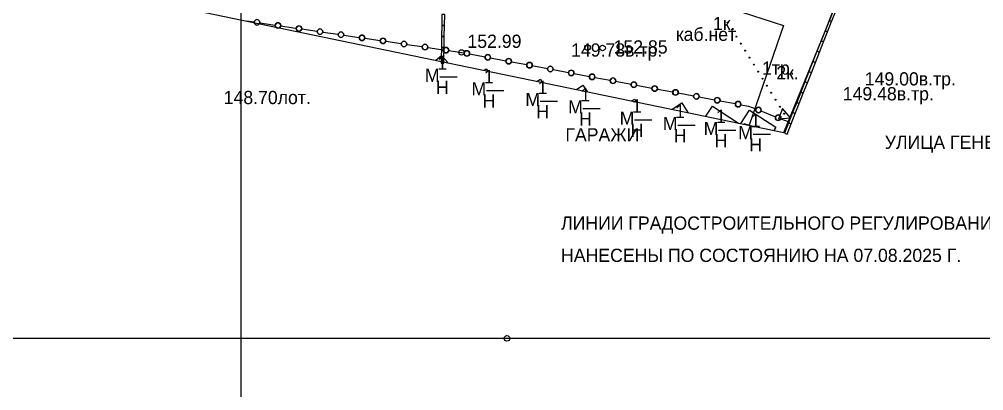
# Model space of a CAD drawing. Header units: metres. Extents: x -2743 to 126, y 13412 to 13916.
# Drawn here: x -2094.3 to -2006.7, y 13645.3 to 13679 of the extents above; entities that cross this region are included whole.
import ezdxf

# ---------------------------------------------------------------- set-up
doc = ezdxf.new("R2010")
doc.units = ezdxf.units.M
for name, color, linetype in [('output[1-12]_3_ДЖКХ-24_03233kl$0$Красные линии', 7, 'Continuous'), ('output[1-12]_3_ДЖКХ-24_03233tp$0$Горизонтали', 7, 'Continuous'), ('output[1-12]_3_ДЖКХ-24_03233tp$0$Граница растительности и грунта', 7, 'Continuous'), ('output[1-12]_3_ДЖКХ-24_03233tp$0$Граница улицы', 7, 'Continuous'), ('output[1-12]_3_ДЖКХ-24_03233tp$0$Здания', 7, 'Continuous'), ('output[1-12]_3_ДЖКХ-24_03233tp$0$Ограды', 7, 'Continuous'), ('output[1-12]_3_ДЖКХ-24_03233tp$0$Отдельно стоящее дерево', 7, 'Continuous'), ('output[1-12]_3_ДЖКХ-24_03233tp$0$Пояснительные подписи', 7, 'Continuous'), ('output[1-12]_3_ДЖКХ-24_03233up$0$Газопровод', 7, 'Continuous'), ('output[1-12]_3_ДЖКХ-24_03233up$0$Кабель защиты', 7, 'Continuous'), ('output[1-12]_3_ДЖКХ-24_03233up$0$Кабель электрический', 7, 'Continuous'), ('output[1-12]_3_ДЖКХ-24_03233up$0$Канализация самотёчная', 7, 'Continuous'), ('output[1-12]_brd$0$Граница заказа', 7, 'Continuous'), ('output[1-12]_brd$0$Координатные кресты', 7, 'Continuous'), ('output[23]_brd$0$Координатные кресты', 7, 'Continuous'), ('output[23]_brd$0$Рамки', 7, 'Continuous'), ('output[24-26]_3_ДЖКХ-25_01840kl$0$Красные линии', 7, 'Continuous'), ('output[24-26]_brd$0$Координатные кресты', 7, 'Continuous'), ('output[24-26]_brd$0$Рамки', 7, 'Continuous')]:
    doc.layers.add(name, color=color, linetype=linetype)

msp = doc.modelspace()

# ---------------------------------------------------------------- linework, layer by layer
at = {"layer": 'output[1-12]_3_ДЖКХ-24_03233kl$0$Красные линии'}
for points in [[(-2055.676, 13678.398), (-2055.657, 13679.398), (-2055.907, 13679.403), (-2055.926, 13678.403), (-2055.676, 13678.398)], [(-2020.366, 13679.791), (-2020.734, 13678.862), (-2020.502, 13678.77), (-2020.134, 13679.699), (-2020.366, 13679.791)], [(-2055.694, 13677.398), (-2055.676, 13678.398), (-2055.926, 13678.403), (-2055.944, 13677.403), (-2055.694, 13677.398)], [(-2020.734, 13678.862), (-2021.102, 13677.932), (-2020.87, 13677.84), (-2020.502, 13678.77), (-2020.734, 13678.862)], [(-2021.102, 13677.932), (-2021.47, 13677.002), (-2021.238, 13676.91), (-2020.87, 13677.84), (-2021.102, 13677.932)], [(-2055.712, 13676.399), (-2055.694, 13677.398), (-2055.944, 13677.403), (-2055.962, 13676.403), (-2055.712, 13676.399)], [(-2021.47, 13677.002), (-2021.838, 13676.072), (-2021.606, 13675.98), (-2021.238, 13676.91), (-2021.47, 13677.002)], [(-2055.731, 13675.399), (-2055.712, 13676.399), (-2055.962, 13676.403), (-2055.981, 13675.403), (-2055.731, 13675.399)], [(-2021.838, 13676.072), (-2022.206, 13675.142), (-2021.974, 13675.05), (-2021.606, 13675.98), (-2021.838, 13676.072)], [(-2055.738, 13674.99), (-2055.731, 13675.399), (-2055.981, 13675.403), (-2055.988, 13674.994), (-2055.738, 13674.99)], [(-2022.206, 13675.142), (-2022.575, 13674.213), (-2022.342, 13674.121), (-2021.974, 13675.05), (-2022.206, 13675.142)], [(-2022.575, 13674.213), (-2022.943, 13673.283), (-2022.71, 13673.191), (-2022.342, 13674.121), (-2022.575, 13674.213)], [(-2022.943, 13673.283), (-2023.311, 13672.353), (-2023.078, 13672.261), (-2022.71, 13673.191), (-2022.943, 13673.283)], [(-2023.311, 13672.353), (-2023.679, 13671.423), (-2023.446, 13671.331), (-2023.078, 13672.261), (-2023.311, 13672.353)], [(-2023.679, 13671.423), (-2024.047, 13670.494), (-2023.814, 13670.402), (-2023.446, 13671.331), (-2023.679, 13671.423)], [(-2025.345, 13669.932), (-2024.231, 13670.029), (-2024.977, 13670.862), (-2025.345, 13669.932)], [(-2024.047, 13670.494), (-2024.415, 13669.564), (-2024.183, 13669.472), (-2023.814, 13670.402), (-2024.047, 13670.494)], [(-2024.415, 13669.564), (-2024.783, 13668.634), (-2024.551, 13668.542), (-2024.183, 13669.472), (-2024.415, 13669.564)]]:
    msp.add_lwpolyline(points, close=True, dxfattribs=at)
at = {"layer": 'output[1-12]_3_ДЖКХ-24_03233tp$0$Горизонтали'}
for centre in [(-2054.126, 13675.959), (-2041.315, 13676.358)]:
    msp.add_circle(centre, 0.25, dxfattribs=at)
at = {"layer": 'output[1-12]_3_ДЖКХ-24_03233tp$0$Граница растительности и грунта'}
for points in [[(-2029.994, 13678.677), (-2029.967, 13678.634)], [(-2029.993, 13678.666), (-2029.977, 13678.64)], [(-2029.992, 13678.683), (-2029.961, 13678.634)], [(-2029.989, 13678.689), (-2029.955, 13678.633)], [(-2029.987, 13678.694), (-2029.949, 13678.633)], [(-2029.984, 13678.698), (-2029.944, 13678.635)], [(-2029.98, 13678.702), (-2029.939, 13678.636)], [(-2029.976, 13678.705), (-2029.934, 13678.637)], [(-2029.971, 13678.707), (-2029.93, 13678.641)], [(-2029.967, 13678.709), (-2029.926, 13678.644)], [(-2029.962, 13678.711), (-2029.923, 13678.648)], [(-2029.956, 13678.712), (-2029.92, 13678.652)], [(-2029.95, 13678.711), (-2029.917, 13678.658)], [(-2029.944, 13678.71), (-2029.915, 13678.664)], [(-2029.935, 13678.706), (-2029.915, 13678.674)], [(-2029.926, 13678.7), (-2029.921, 13678.693)], [(-2029.598, 13678.04), (-2029.571, 13677.997)], [(-2029.597, 13678.029), (-2029.581, 13678.003)], [(-2029.596, 13678.046), (-2029.565, 13677.997)], [(-2029.594, 13678.052), (-2029.559, 13677.996)], [(-2029.591, 13678.057), (-2029.553, 13677.996)], [(-2029.588, 13678.061), (-2029.548, 13677.998)], [(-2029.584, 13678.065), (-2029.543, 13677.999)], [(-2029.58, 13678.068), (-2029.538, 13678)], [(-2029.575, 13678.07), (-2029.534, 13678.004)], [(-2029.571, 13678.072), (-2029.531, 13678.007)], [(-2029.566, 13678.074), (-2029.527, 13678.011)], [(-2029.561, 13678.075), (-2029.524, 13678.015)], [(-2029.554, 13678.074), (-2029.522, 13678.021)], [(-2029.548, 13678.073), (-2029.519, 13678.027)], [(-2029.539, 13678.069), (-2029.519, 13678.037)], [(-2029.53, 13678.063), (-2029.525, 13678.055)], [(-2029.202, 13677.403), (-2029.176, 13677.36)], [(-2029.201, 13677.392), (-2029.185, 13677.366)], [(-2029.2, 13677.409), (-2029.169, 13677.36)], [(-2029.198, 13677.415), (-2029.163, 13677.359)], [(-2029.195, 13677.42), (-2029.157, 13677.359)], [(-2029.192, 13677.424), (-2029.152, 13677.361)], [(-2029.188, 13677.428), (-2029.147, 13677.362)], [(-2029.184, 13677.431), (-2029.142, 13677.363)], [(-2029.18, 13677.433), (-2029.138, 13677.367)], [(-2029.175, 13677.435), (-2029.135, 13677.37)], [(-2029.17, 13677.437), (-2029.131, 13677.374)], [(-2029.165, 13677.438), (-2029.128, 13677.378)], [(-2029.158, 13677.437), (-2029.126, 13677.384)], [(-2029.152, 13677.436), (-2029.124, 13677.39)], [(-2029.144, 13677.432), (-2029.123, 13677.4)], [(-2029.134, 13677.426), (-2029.129, 13677.418)], [(-2028.806, 13676.766), (-2028.78, 13676.723)], [(-2028.805, 13676.755), (-2028.789, 13676.729)], [(-2028.804, 13676.772), (-2028.773, 13676.723)], [(-2028.802, 13676.778), (-2028.767, 13676.722)], [(-2028.799, 13676.783), (-2028.761, 13676.722)], [(-2028.796, 13676.787), (-2028.756, 13676.724)], [(-2028.792, 13676.791), (-2028.751, 13676.725)], [(-2028.788, 13676.794), (-2028.746, 13676.726)], [(-2028.784, 13676.796), (-2028.743, 13676.73)], [(-2028.779, 13676.798), (-2028.739, 13676.733)], [(-2028.774, 13676.8), (-2028.735, 13676.737)], [(-2028.769, 13676.801), (-2028.732, 13676.741)], [(-2028.762, 13676.8), (-2028.73, 13676.747)], [(-2028.756, 13676.799), (-2028.728, 13676.753)], [(-2028.748, 13676.795), (-2028.728, 13676.763)], [(-2028.738, 13676.789), (-2028.733, 13676.781)], [(-2028.41, 13676.129), (-2028.384, 13676.086)], [(-2028.409, 13676.118), (-2028.393, 13676.092)], [(-2028.408, 13676.135), (-2028.377, 13676.085)], [(-2028.406, 13676.141), (-2028.371, 13676.085)], [(-2028.403, 13676.146), (-2028.365, 13676.085)], [(-2028.4, 13676.15), (-2028.36, 13676.087)], [(-2028.396, 13676.154), (-2028.355, 13676.088)], [(-2028.393, 13676.157), (-2028.35, 13676.089)], [(-2028.388, 13676.159), (-2028.347, 13676.093)], [(-2028.383, 13676.161), (-2028.343, 13676.096)], [(-2028.378, 13676.163), (-2028.339, 13676.1)], [(-2028.373, 13676.164), (-2028.336, 13676.104)], [(-2028.367, 13676.163), (-2028.334, 13676.11)], [(-2028.36, 13676.162), (-2028.332, 13676.116)], [(-2028.352, 13676.158), (-2028.332, 13676.126)], [(-2028.342, 13676.152), (-2028.338, 13676.144)], [(-2028.014, 13675.492), (-2027.988, 13675.449)], [(-2028.013, 13675.481), (-2027.997, 13675.455)], [(-2028.012, 13675.498), (-2027.982, 13675.448)], [(-2028.01, 13675.504), (-2027.975, 13675.448)], [(-2028.007, 13675.509), (-2027.969, 13675.448)], [(-2028.004, 13675.513), (-2027.965, 13675.45)], [(-2028, 13675.517), (-2027.959, 13675.451)], [(-2027.997, 13675.52), (-2027.955, 13675.452)], [(-2027.992, 13675.522), (-2027.951, 13675.456)], [(-2027.987, 13675.524), (-2027.947, 13675.459)], [(-2027.982, 13675.526), (-2027.943, 13675.463)], [(-2027.977, 13675.527), (-2027.94, 13675.467)], [(-2027.971, 13675.526), (-2027.938, 13675.473)], [(-2027.964, 13675.525), (-2027.936, 13675.479)], [(-2027.956, 13675.521), (-2027.936, 13675.489)], [(-2027.946, 13675.515), (-2027.942, 13675.507)], [(-2027.618, 13674.855), (-2027.592, 13674.812)], [(-2027.617, 13674.844), (-2027.602, 13674.818)], [(-2027.616, 13674.861), (-2027.586, 13674.811)], [(-2027.614, 13674.867), (-2027.579, 13674.811)], [(-2027.612, 13674.872), (-2027.574, 13674.811)], [(-2027.608, 13674.876), (-2027.569, 13674.813)], [(-2027.605, 13674.88), (-2027.563, 13674.814)], [(-2027.601, 13674.883), (-2027.559, 13674.815)], [(-2027.596, 13674.885), (-2027.555, 13674.819)], [(-2027.591, 13674.887), (-2027.551, 13674.822)], [(-2027.587, 13674.889), (-2027.548, 13674.826)], [(-2027.581, 13674.89), (-2027.544, 13674.83)], [(-2027.575, 13674.889), (-2027.542, 13674.836)], [(-2027.569, 13674.888), (-2027.54, 13674.842)], [(-2027.56, 13674.884), (-2027.54, 13674.852)], [(-2027.551, 13674.878), (-2027.546, 13674.87)], [(-2027.223, 13674.218), (-2027.196, 13674.175)], [(-2027.222, 13674.207), (-2027.206, 13674.181)], [(-2027.22, 13674.224), (-2027.19, 13674.174)], [(-2027.218, 13674.23), (-2027.183, 13674.174)], [(-2027.216, 13674.235), (-2027.178, 13674.174)], [(-2027.212, 13674.239), (-2027.173, 13674.176)], [(-2027.209, 13674.243), (-2027.168, 13674.177)], [(-2027.205, 13674.246), (-2027.163, 13674.178)], [(-2027.2, 13674.248), (-2027.159, 13674.182)], [(-2027.195, 13674.25), (-2027.155, 13674.185)], [(-2027.191, 13674.252), (-2027.152, 13674.189)], [(-2027.185, 13674.253), (-2027.148, 13674.193)], [(-2027.179, 13674.252), (-2027.146, 13674.199)], [(-2027.173, 13674.251), (-2027.144, 13674.205)], [(-2027.164, 13674.247), (-2027.144, 13674.215)], [(-2027.155, 13674.241), (-2027.15, 13674.233)], [(-2026.827, 13673.581), (-2026.8, 13673.538)], [(-2026.826, 13673.57), (-2026.81, 13673.544)], [(-2026.825, 13673.587), (-2026.794, 13673.537)], [(-2026.822, 13673.593), (-2026.788, 13673.537)], [(-2026.82, 13673.598), (-2026.782, 13673.537)], [(-2026.817, 13673.602), (-2026.777, 13673.539)], [(-2026.813, 13673.606), (-2026.772, 13673.539)], [(-2026.809, 13673.609), (-2026.767, 13673.541)], [(-2026.804, 13673.611), (-2026.763, 13673.545)], [(-2026.8, 13673.613), (-2026.759, 13673.548)], [(-2026.795, 13673.615), (-2026.756, 13673.552)], [(-2026.79, 13673.616), (-2026.753, 13673.556)], [(-2026.783, 13673.615), (-2026.75, 13673.562)], [(-2026.777, 13673.614), (-2026.748, 13673.568)], [(-2026.768, 13673.61), (-2026.748, 13673.578)], [(-2026.759, 13673.604), (-2026.754, 13673.596)], [(-2026.431, 13672.944), (-2026.404, 13672.901)], [(-2026.43, 13672.933), (-2026.414, 13672.907)], [(-2026.429, 13672.95), (-2026.398, 13672.9)], [(-2026.427, 13672.956), (-2026.392, 13672.9)], [(-2026.424, 13672.961), (-2026.386, 13672.9)], [(-2026.421, 13672.965), (-2026.381, 13672.902)], [(-2026.417, 13672.969), (-2026.376, 13672.902)], [(-2026.413, 13672.972), (-2026.371, 13672.904)], [(-2026.409, 13672.974), (-2026.367, 13672.908)], [(-2026.404, 13672.976), (-2026.364, 13672.911)], [(-2026.399, 13672.978), (-2026.36, 13672.915)], [(-2026.394, 13672.979), (-2026.357, 13672.919)], [(-2026.387, 13672.978), (-2026.355, 13672.925)], [(-2026.381, 13672.977), (-2026.352, 13672.931)], [(-2026.372, 13672.973), (-2026.352, 13672.941)], [(-2026.363, 13672.967), (-2026.358, 13672.959)], [(-2026.035, 13672.307), (-2026.009, 13672.264)], [(-2026.034, 13672.295), (-2026.018, 13672.27)], [(-2026.033, 13672.313), (-2026.002, 13672.263)], [(-2026.031, 13672.319), (-2025.996, 13672.263)], [(-2026.028, 13672.324), (-2025.99, 13672.263)], [(-2026.025, 13672.328), (-2025.985, 13672.265)], [(-2026.021, 13672.332), (-2025.98, 13672.265)], [(-2026.017, 13672.335), (-2025.975, 13672.267)], [(-2026.013, 13672.337), (-2025.971, 13672.271)], [(-2026.008, 13672.339), (-2025.968, 13672.274)], [(-2026.003, 13672.341), (-2025.964, 13672.278)], [(-2025.998, 13672.342), (-2025.961, 13672.282)], [(-2025.991, 13672.341), (-2025.959, 13672.288)], [(-2025.985, 13672.34), (-2025.957, 13672.294)], [(-2025.977, 13672.336), (-2025.957, 13672.304)], [(-2025.967, 13672.33), (-2025.962, 13672.322)], [(-2025.639, 13671.67), (-2025.613, 13671.627)], [(-2025.638, 13671.658), (-2025.622, 13671.633)], [(-2025.637, 13671.676), (-2025.606, 13671.626)], [(-2025.635, 13671.682), (-2025.6, 13671.626)], [(-2025.632, 13671.687), (-2025.594, 13671.626)], [(-2025.629, 13671.691), (-2025.589, 13671.628)], [(-2025.625, 13671.695), (-2025.584, 13671.628)], [(-2025.622, 13671.698), (-2025.579, 13671.63)], [(-2025.617, 13671.7), (-2025.576, 13671.634)], [(-2025.612, 13671.702), (-2025.572, 13671.637)], [(-2025.607, 13671.704), (-2025.568, 13671.641)], [(-2025.602, 13671.704), (-2025.565, 13671.645)], [(-2025.596, 13671.704), (-2025.563, 13671.651)], [(-2025.589, 13671.703), (-2025.561, 13671.657)], [(-2025.581, 13671.699), (-2025.561, 13671.667)], [(-2025.571, 13671.693), (-2025.566, 13671.685)], [(-2025.243, 13671.033), (-2025.217, 13670.99)], [(-2025.242, 13671.021), (-2025.226, 13670.996)], [(-2025.241, 13671.039), (-2025.211, 13670.989)], [(-2025.239, 13671.045), (-2025.204, 13670.989)], [(-2025.236, 13671.05), (-2025.198, 13670.989)], [(-2025.233, 13671.054), (-2025.194, 13670.99)], [(-2025.229, 13671.058), (-2025.188, 13670.991)], [(-2025.226, 13671.061), (-2025.183, 13670.993)], [(-2025.221, 13671.063), (-2025.18, 13670.997)], [(-2025.216, 13671.065), (-2025.176, 13671)], [(-2025.211, 13671.067), (-2025.172, 13671.004)], [(-2025.206, 13671.067), (-2025.169, 13671.008)], [(-2025.2, 13671.067), (-2025.167, 13671.014)], [(-2025.193, 13671.066), (-2025.165, 13671.02)], [(-2025.185, 13671.062), (-2025.165, 13671.03)], [(-2025.175, 13671.056), (-2025.171, 13671.048)], [(-2024.847, 13670.396), (-2024.821, 13670.353)], [(-2024.846, 13670.384), (-2024.831, 13670.359)], [(-2024.845, 13670.402), (-2024.815, 13670.352)], [(-2024.843, 13670.408), (-2024.808, 13670.352)], [(-2024.84, 13670.413), (-2024.802, 13670.352)], [(-2024.837, 13670.417), (-2024.798, 13670.353)], [(-2024.834, 13670.421), (-2024.792, 13670.354)], [(-2024.83, 13670.424), (-2024.788, 13670.356)], [(-2024.825, 13670.426), (-2024.784, 13670.36)], [(-2024.82, 13670.428), (-2024.78, 13670.363)], [(-2024.816, 13670.43), (-2024.776, 13670.367)], [(-2024.81, 13670.43), (-2024.773, 13670.371)], [(-2024.804, 13670.43), (-2024.771, 13670.377)], [(-2024.797, 13670.429), (-2024.769, 13670.383)], [(-2024.789, 13670.425), (-2024.769, 13670.393)], [(-2024.779, 13670.419), (-2024.775, 13670.411)]]:
    msp.add_lwpolyline(points, dxfattribs=at)
for centre in [(-2029.954, 13678.672), (-2029.558, 13678.035), (-2029.162, 13677.398), (-2028.767, 13676.761), (-2028.371, 13676.124), (-2027.975, 13675.487), (-2027.579, 13674.85), (-2027.183, 13674.213), (-2026.787, 13673.576), (-2026.391, 13672.939), (-2025.995, 13672.302), (-2025.6, 13671.665), (-2025.204, 13671.028), (-2024.808, 13670.391)]:
    msp.add_circle(centre, 0.04, dxfattribs=at)
at = {"layer": 'output[1-12]_3_ДЖКХ-24_03233tp$0$Здания'}
for points in [[(-2056.451, 13675.255), (-2055.941, 13675.684), (-2055.375, 13675.032)], [(-2052.077, 13674.348), (-2051.882, 13674.482), (-2051.742, 13674.278)], [(-2047.274, 13673.351), (-2046.965, 13673.522), (-2046.819, 13673.257)], [(-2043.685, 13672.607), (-2043.109, 13672.998), (-2042.706, 13672.404)], [(-2038.68, 13671.569), (-2038.393, 13671.722), (-2038.265, 13671.482)], [(-2035, 13670.805), (-2034.119, 13671.371), (-2033.565, 13670.507)], [(-2031.944, 13670.171), (-2031.336, 13671.067), (-2028.955, 13669.551)], [(-2028.752, 13669.509), (-2027.964, 13670.729), (-2025.562, 13669.178), (-2025.75, 13668.886)]]:
    msp.add_lwpolyline(points, dxfattribs=at)
at = {"layer": 'output[1-12]_3_ДЖКХ-24_03233tp$0$Ограды'}
for points in [[(-2073.671, 13678.827), (-2072.965, 13678.724)], [(-2072.47, 13678.651), (-2071.057, 13678.444)], [(-2070.562, 13678.371), (-2069.443, 13678.207), (-2069.149, 13678.164)], [(-2068.654, 13678.091), (-2067.241, 13677.884)], [(-2066.747, 13677.811), (-2065.333, 13677.604)], [(-2064.839, 13677.531), (-2063.426, 13677.324)], [(-2062.931, 13677.251), (-2061.518, 13677.044)], [(-2061.023, 13676.971), (-2059.61, 13676.764)], [(-2059.115, 13676.691), (-2057.702, 13676.484)], [(-2057.207, 13676.411), (-2055.794, 13676.204)], [(-2055.299, 13676.131), (-2054.126, 13675.959), (-2053.888, 13675.914)], [(-2053.396, 13675.823), (-2051.992, 13675.56)], [(-2051.501, 13675.468), (-2050.097, 13675.206)], [(-2049.605, 13675.114), (-2048.201, 13674.852)], [(-2047.71, 13674.76), (-2046.306, 13674.497)], [(-2045.814, 13674.406), (-2044.41, 13674.143)], [(-2043.919, 13674.051), (-2042.515, 13673.789)], [(-2042.023, 13673.697), (-2040.619, 13673.435)], [(-2040.128, 13673.343), (-2038.724, 13673.08)], [(-2038.232, 13672.989), (-2036.828, 13672.726)], [(-2036.337, 13672.634), (-2034.933, 13672.372)], [(-2034.441, 13672.28), (-2033.037, 13672.018)], [(-2032.546, 13671.926), (-2031.142, 13671.663)], [(-2030.651, 13671.572), (-2029.247, 13671.309)], [(-2028.755, 13671.217), (-2028.063, 13671.088), (-2027.388, 13670.825)], [(-2026.923, 13670.643), (-2025.592, 13670.123)], [(-2025.126, 13669.941), (-2024.461, 13669.681)]]:
    msp.add_lwpolyline(points, dxfattribs=at)
for points in [[(-2072.467, 13678.687), (-2072.487, 13678.785), (-2072.541, 13678.864), (-2072.62, 13678.918), (-2072.717, 13678.937), (-2072.815, 13678.918), (-2072.894, 13678.864), (-2072.948, 13678.785), (-2072.967, 13678.687), (-2072.948, 13678.59), (-2072.894, 13678.51), (-2072.815, 13678.457), (-2072.717, 13678.437), (-2072.62, 13678.457), (-2072.541, 13678.51), (-2072.487, 13678.59), (-2072.467, 13678.687)], [(-2070.559, 13678.407), (-2070.579, 13678.505), (-2070.633, 13678.584), (-2070.712, 13678.638), (-2070.809, 13678.657), (-2070.907, 13678.638), (-2070.986, 13678.584), (-2071.04, 13678.505), (-2071.059, 13678.407), (-2071.04, 13678.31), (-2070.986, 13678.23), (-2070.907, 13678.177), (-2070.809, 13678.157), (-2070.712, 13678.177), (-2070.633, 13678.23), (-2070.579, 13678.31), (-2070.559, 13678.407)], [(-2068.652, 13678.127), (-2068.671, 13678.225), (-2068.725, 13678.304), (-2068.804, 13678.358), (-2068.902, 13678.377), (-2068.999, 13678.358), (-2069.078, 13678.304), (-2069.132, 13678.225), (-2069.152, 13678.127), (-2069.132, 13678.03), (-2069.078, 13677.95), (-2068.999, 13677.897), (-2068.902, 13677.877), (-2068.804, 13677.897), (-2068.725, 13677.95), (-2068.671, 13678.03), (-2068.652, 13678.127)], [(-2066.744, 13677.847), (-2066.763, 13677.945), (-2066.817, 13678.024), (-2066.896, 13678.078), (-2066.994, 13678.097), (-2067.091, 13678.078), (-2067.17, 13678.024), (-2067.224, 13677.945), (-2067.244, 13677.847), (-2067.224, 13677.75), (-2067.17, 13677.671), (-2067.091, 13677.617), (-2066.994, 13677.597), (-2066.896, 13677.617), (-2066.817, 13677.671), (-2066.763, 13677.75), (-2066.744, 13677.847)], [(-2064.836, 13677.567), (-2064.855, 13677.665), (-2064.909, 13677.744), (-2064.989, 13677.798), (-2065.086, 13677.817), (-2065.183, 13677.798), (-2065.263, 13677.744), (-2065.316, 13677.665), (-2065.336, 13677.567), (-2065.316, 13677.47), (-2065.263, 13677.391), (-2065.183, 13677.337), (-2065.086, 13677.317), (-2064.989, 13677.337), (-2064.909, 13677.391), (-2064.855, 13677.47), (-2064.836, 13677.567)], [(-2062.928, 13677.287), (-2062.948, 13677.385), (-2063.001, 13677.464), (-2063.081, 13677.518), (-2063.178, 13677.537), (-2063.275, 13677.518), (-2063.355, 13677.464), (-2063.408, 13677.385), (-2063.428, 13677.287), (-2063.408, 13677.19), (-2063.355, 13677.111), (-2063.275, 13677.057), (-2063.178, 13677.037), (-2063.081, 13677.057), (-2063.001, 13677.111), (-2062.948, 13677.19), (-2062.928, 13677.287)], [(-2061.02, 13677.007), (-2061.04, 13677.105), (-2061.093, 13677.184), (-2061.173, 13677.238), (-2061.27, 13677.257), (-2061.367, 13677.238), (-2061.447, 13677.184), (-2061.5, 13677.105), (-2061.52, 13677.007), (-2061.5, 13676.91), (-2061.447, 13676.831), (-2061.367, 13676.777), (-2061.27, 13676.757), (-2061.173, 13676.777), (-2061.093, 13676.831), (-2061.04, 13676.91), (-2061.02, 13677.007)], [(-2059.112, 13676.727), (-2059.132, 13676.825), (-2059.185, 13676.904), (-2059.265, 13676.958), (-2059.362, 13676.977), (-2059.46, 13676.958), (-2059.539, 13676.904), (-2059.593, 13676.825), (-2059.612, 13676.727), (-2059.593, 13676.63), (-2059.539, 13676.551), (-2059.46, 13676.497), (-2059.362, 13676.477), (-2059.265, 13676.497), (-2059.185, 13676.551), (-2059.132, 13676.63), (-2059.112, 13676.727)], [(-2057.204, 13676.447), (-2057.224, 13676.545), (-2057.278, 13676.624), (-2057.357, 13676.678), (-2057.454, 13676.697), (-2057.552, 13676.678), (-2057.631, 13676.624), (-2057.685, 13676.545), (-2057.704, 13676.447), (-2057.685, 13676.35), (-2057.631, 13676.271), (-2057.552, 13676.217), (-2057.454, 13676.197), (-2057.357, 13676.217), (-2057.278, 13676.271), (-2057.224, 13676.35), (-2057.204, 13676.447)], [(-2055.297, 13676.167), (-2055.316, 13676.265), (-2055.37, 13676.344), (-2055.449, 13676.398), (-2055.547, 13676.417), (-2055.644, 13676.398), (-2055.723, 13676.344), (-2055.777, 13676.265), (-2055.797, 13676.167), (-2055.777, 13676.07), (-2055.723, 13675.991), (-2055.644, 13675.937), (-2055.547, 13675.917), (-2055.449, 13675.937), (-2055.37, 13675.991), (-2055.316, 13676.07), (-2055.297, 13676.167)], [(-2053.392, 13675.868), (-2053.411, 13675.966), (-2053.465, 13676.045), (-2053.545, 13676.099), (-2053.642, 13676.118), (-2053.739, 13676.099), (-2053.819, 13676.045), (-2053.872, 13675.966), (-2053.892, 13675.868), (-2053.872, 13675.771), (-2053.819, 13675.692), (-2053.739, 13675.638), (-2053.642, 13675.618), (-2053.545, 13675.638), (-2053.465, 13675.692), (-2053.411, 13675.771), (-2053.392, 13675.868)], [(-2051.496, 13675.514), (-2051.516, 13675.612), (-2051.57, 13675.691), (-2051.649, 13675.745), (-2051.746, 13675.764), (-2051.844, 13675.745), (-2051.923, 13675.691), (-2051.977, 13675.612), (-2051.996, 13675.514), (-2051.977, 13675.417), (-2051.923, 13675.337), (-2051.844, 13675.284), (-2051.746, 13675.264), (-2051.649, 13675.284), (-2051.57, 13675.337), (-2051.516, 13675.417), (-2051.496, 13675.514)], [(-2049.601, 13675.16), (-2049.621, 13675.257), (-2049.674, 13675.337), (-2049.754, 13675.39), (-2049.851, 13675.41), (-2049.948, 13675.39), (-2050.028, 13675.337), (-2050.081, 13675.257), (-2050.101, 13675.16), (-2050.081, 13675.063), (-2050.028, 13674.983), (-2049.948, 13674.93), (-2049.851, 13674.91), (-2049.754, 13674.93), (-2049.674, 13674.983), (-2049.621, 13675.063), (-2049.601, 13675.16)], [(-2047.705, 13674.806), (-2047.725, 13674.903), (-2047.779, 13674.982), (-2047.858, 13675.036), (-2047.955, 13675.056), (-2048.053, 13675.036), (-2048.132, 13674.982), (-2048.186, 13674.903), (-2048.205, 13674.806), (-2048.186, 13674.708), (-2048.132, 13674.629), (-2048.053, 13674.575), (-2047.955, 13674.556), (-2047.858, 13674.575), (-2047.779, 13674.629), (-2047.725, 13674.708), (-2047.705, 13674.806)], [(-2045.81, 13674.451), (-2045.83, 13674.549), (-2045.883, 13674.628), (-2045.963, 13674.682), (-2046.06, 13674.701), (-2046.157, 13674.682), (-2046.237, 13674.628), (-2046.29, 13674.549), (-2046.31, 13674.451), (-2046.29, 13674.354), (-2046.237, 13674.275), (-2046.157, 13674.221), (-2046.06, 13674.201), (-2045.963, 13674.221), (-2045.883, 13674.275), (-2045.83, 13674.354), (-2045.81, 13674.451)], [(-2043.914, 13674.097), (-2043.934, 13674.195), (-2043.988, 13674.274), (-2044.067, 13674.328), (-2044.164, 13674.347), (-2044.262, 13674.328), (-2044.341, 13674.274), (-2044.395, 13674.195), (-2044.414, 13674.097), (-2044.395, 13674), (-2044.341, 13673.92), (-2044.262, 13673.867), (-2044.164, 13673.847), (-2044.067, 13673.867), (-2043.988, 13673.92), (-2043.934, 13674), (-2043.914, 13674.097)], [(-2042.019, 13673.743), (-2042.039, 13673.84), (-2042.092, 13673.92), (-2042.172, 13673.973), (-2042.269, 13673.993), (-2042.366, 13673.973), (-2042.446, 13673.92), (-2042.499, 13673.84), (-2042.519, 13673.743), (-2042.499, 13673.646), (-2042.446, 13673.566), (-2042.366, 13673.513), (-2042.269, 13673.493), (-2042.172, 13673.513), (-2042.092, 13673.566), (-2042.039, 13673.646), (-2042.019, 13673.743)], [(-2040.123, 13673.389), (-2040.143, 13673.486), (-2040.197, 13673.565), (-2040.276, 13673.619), (-2040.373, 13673.639), (-2040.471, 13673.619), (-2040.55, 13673.565), (-2040.604, 13673.486), (-2040.623, 13673.389), (-2040.604, 13673.291), (-2040.55, 13673.212), (-2040.471, 13673.158), (-2040.373, 13673.139), (-2040.276, 13673.158), (-2040.197, 13673.212), (-2040.143, 13673.291), (-2040.123, 13673.389)], [(-2038.228, 13673.034), (-2038.248, 13673.132), (-2038.301, 13673.211), (-2038.381, 13673.265), (-2038.478, 13673.284), (-2038.575, 13673.265), (-2038.655, 13673.211), (-2038.708, 13673.132), (-2038.728, 13673.034), (-2038.708, 13672.937), (-2038.655, 13672.858), (-2038.575, 13672.804), (-2038.478, 13672.784), (-2038.381, 13672.804), (-2038.301, 13672.858), (-2038.248, 13672.937), (-2038.228, 13673.034)], [(-2036.332, 13672.68), (-2036.352, 13672.778), (-2036.406, 13672.857), (-2036.485, 13672.911), (-2036.582, 13672.93), (-2036.68, 13672.911), (-2036.759, 13672.857), (-2036.813, 13672.778), (-2036.832, 13672.68), (-2036.813, 13672.583), (-2036.759, 13672.503), (-2036.68, 13672.45), (-2036.582, 13672.43), (-2036.485, 13672.45), (-2036.406, 13672.503), (-2036.352, 13672.583), (-2036.332, 13672.68)], [(-2034.437, 13672.326), (-2034.457, 13672.423), (-2034.51, 13672.503), (-2034.59, 13672.556), (-2034.687, 13672.576), (-2034.784, 13672.556), (-2034.864, 13672.503), (-2034.917, 13672.423), (-2034.937, 13672.326), (-2034.917, 13672.229), (-2034.864, 13672.149), (-2034.784, 13672.096), (-2034.687, 13672.076), (-2034.59, 13672.096), (-2034.51, 13672.149), (-2034.457, 13672.229), (-2034.437, 13672.326)], [(-2032.542, 13671.972), (-2032.561, 13672.069), (-2032.615, 13672.148), (-2032.694, 13672.202), (-2032.792, 13672.222), (-2032.889, 13672.202), (-2032.968, 13672.148), (-2033.022, 13672.069), (-2033.042, 13671.972), (-2033.022, 13671.874), (-2032.968, 13671.795), (-2032.889, 13671.741), (-2032.792, 13671.722), (-2032.694, 13671.741), (-2032.615, 13671.795), (-2032.561, 13671.874), (-2032.542, 13671.972)], [(-2030.646, 13671.617), (-2030.666, 13671.715), (-2030.719, 13671.794), (-2030.799, 13671.848), (-2030.896, 13671.867), (-2030.993, 13671.848), (-2031.073, 13671.794), (-2031.126, 13671.715), (-2031.146, 13671.617), (-2031.126, 13671.52), (-2031.073, 13671.441), (-2030.993, 13671.387), (-2030.896, 13671.367), (-2030.799, 13671.387), (-2030.719, 13671.441), (-2030.666, 13671.52), (-2030.646, 13671.617)], [(-2028.751, 13671.263), (-2028.77, 13671.36), (-2028.824, 13671.44), (-2028.903, 13671.494), (-2029.001, 13671.513), (-2029.098, 13671.494), (-2029.177, 13671.44), (-2029.231, 13671.36), (-2029.251, 13671.263), (-2029.231, 13671.166), (-2029.177, 13671.086), (-2029.098, 13671.033), (-2029.001, 13671.013), (-2028.903, 13671.033), (-2028.824, 13671.086), (-2028.77, 13671.166), (-2028.751, 13671.263)], [(-2026.905, 13670.733), (-2026.925, 13670.831), (-2026.979, 13670.91), (-2027.058, 13670.964), (-2027.155, 13670.983), (-2027.253, 13670.964), (-2027.332, 13670.91), (-2027.386, 13670.831), (-2027.405, 13670.733), (-2027.386, 13670.636), (-2027.332, 13670.557), (-2027.253, 13670.503), (-2027.155, 13670.483), (-2027.058, 13670.503), (-2026.979, 13670.557), (-2026.925, 13670.636), (-2026.905, 13670.733)], [(-2025.109, 13670.032), (-2025.129, 13670.129), (-2025.182, 13670.209), (-2025.262, 13670.262), (-2025.359, 13670.282), (-2025.456, 13670.262), (-2025.536, 13670.209), (-2025.589, 13670.129), (-2025.609, 13670.032), (-2025.589, 13669.935), (-2025.536, 13669.855), (-2025.456, 13669.802), (-2025.359, 13669.782), (-2025.262, 13669.802), (-2025.182, 13669.855), (-2025.129, 13669.935), (-2025.109, 13670.032)]]:
    msp.add_lwpolyline(points, close=True, dxfattribs=at)
for centre in [(-2072.717, 13678.687), (-2072.717, 13678.687), (-2070.809, 13678.407), (-2070.809, 13678.407), (-2068.902, 13678.127), (-2068.902, 13678.127), (-2066.994, 13677.847), (-2066.994, 13677.847), (-2065.086, 13677.567), (-2065.086, 13677.567), (-2063.178, 13677.287), (-2063.178, 13677.287), (-2061.27, 13677.007), (-2061.27, 13677.007), (-2059.362, 13676.727), (-2059.362, 13676.727), (-2057.454, 13676.447), (-2057.454, 13676.447), (-2055.547, 13676.167), (-2055.547, 13676.167), (-2053.642, 13675.868), (-2053.642, 13675.868), (-2051.746, 13675.514), (-2051.746, 13675.514), (-2049.851, 13675.16), (-2049.851, 13675.16), (-2047.955, 13674.806), (-2047.955, 13674.806), (-2046.06, 13674.451), (-2046.06, 13674.451), (-2044.164, 13674.097), (-2044.164, 13674.097), (-2042.269, 13673.743), (-2042.269, 13673.743), (-2040.373, 13673.389), (-2040.373, 13673.389), (-2038.478, 13673.034), (-2038.478, 13673.034), (-2036.582, 13672.68), (-2036.582, 13672.68), (-2034.687, 13672.326), (-2034.687, 13672.326), (-2032.792, 13671.972), (-2032.792, 13671.972), (-2030.896, 13671.617), (-2030.896, 13671.617), (-2029.001, 13671.263), (-2029.001, 13671.263), (-2027.155, 13670.733), (-2027.155, 13670.733), (-2025.359, 13670.032), (-2025.359, 13670.032)]:
    msp.add_circle(centre, 0.25, dxfattribs=at)
at = {"layer": 'output[1-12]_3_ДЖКХ-24_03233tp$0$Отдельно стоящее дерево'}
msp.add_circle((-2042.686, 13676.401), 0.25, dxfattribs=at)
at = {"layer": 'output[1-12]_3_ДЖКХ-24_03233up$0$Кабель защиты'}
for points in [[(-2043.715, 13710.11), (-2048.89, 13686.1), (-2032.401, 13680.849), (-2024.89, 13678.4), (-2027.994, 13669.352)], [(-2028.467, 13669.514), (-2027.521, 13669.19)]]:
    msp.add_lwpolyline(points, dxfattribs=at)
at = {"layer": 'output[1-12]_brd$0$Граница заказа'}
msp.add_lwpolyline([(-2346.581, 13797.271), (-2166.599, 13756.435), (-2146.461, 13744.448), (-2137.057, 13735.438), (-2116.083, 13730.556), (-2106.947, 13730.964), (-2106.947, 13685.73), (-2024.861, 13668.702), (-2016.466, 13689.267), (-1943.717, 13663.309), (-1875.376, 13614.096), (-1826.303, 13588.476), (-1816.168, 13541.725), (-1765.892, 13527.485), (-1735.115, 13529.544), (-1686.146, 13524.756), (-1676.411, 13564.262), (-1525.599, 13535.005), (-1412.062, 13512.979), (-1427.758, 13454.715), (-1407.548, 13450.243), (-1398.752, 13489.999), (-1344.683, 13479.798), (-1272.603, 13462.997)], dxfattribs=at)
at = {"layer": 'output[1-12]_brd$0$Координатные кресты'}
msp.add_circle((-2050, 13650), 0.25, dxfattribs=at)
at = {"layer": 'output[23]_brd$0$Координатные кресты'}
msp.add_circle((-2050, 13650), 0.25, dxfattribs=at)
at = {"layer": 'output[23]_brd$0$Рамки'}
msp.add_lwpolyline([(-2074.156, 13548.586), (-2074.156, 13798.586), (-1824.156, 13798.586), (-1824.156, 13548.586), (-2074.156, 13548.586)], dxfattribs=at)
at = {"layer": 'output[24-26]_brd$0$Координатные кресты'}
msp.add_circle((-2050, 13650), 0.25, dxfattribs=at)
at = {"layer": 'output[24-26]_brd$0$Рамки'}
msp.add_lwpolyline([(-2250, 13650), (-2250, 13900), (-2000, 13900), (-2000, 13650), (-2250, 13650)], dxfattribs=at)

# ---------------------------------------------------------------- texts
at = {"layer": 'output[1-12]_3_ДЖКХ-24_03233tp$0$Горизонтали'}
for s, p in [('152.99', (-2053.593, 13676.373)), ('152.85', (-2040.315, 13675.858))]:
    msp.add_text(s, height=1.2, dxfattribs=at).set_placement(p)
at = {"layer": 'output[1-12]_3_ДЖКХ-24_03233tp$0$Граница улицы'}
msp.add_text('УЛИЦА ГЕНЕРАЛА ГЛАГОЛЕВА', height=1.2, dxfattribs=at).set_placement((-2015.676, 13667.205))
at = {"layer": 'output[1-12]_3_ДЖКХ-24_03233tp$0$Здания'}
for s, p in [('1', (-2056.341, 13674.389)), ('М—', (-2057.46, 13673.289)), ('1', (-2052.104, 13673.154)), ('Н', (-2056.46, 13672.189)), ('М—', (-2053.224, 13672.054)), ('1', (-2047.21, 13672.183)), ('М—', (-2048.33, 13671.083)), ('1', (-2043.328, 13671.516)), ('Н', (-2052.224, 13670.954)), ('М—', (-2044.447, 13670.416)), ('1', (-2038.646, 13670.494)), ('Н', (-2047.33, 13669.983)), ('М—', (-2039.765, 13669.394)), ('1', (-2034.724, 13670.007)), ('1', (-2031.013, 13669.556)), ('Н', (-2043.447, 13669.316)), ('М—', (-2035.843, 13668.907)), ('М—', (-2032.133, 13668.456)), ('1', (-2027.87, 13669.171)), ('Н', (-2038.765, 13668.294)), ('Н', (-2034.843, 13667.807)), ('М—', (-2028.989, 13668.071)), ('Н', (-2031.133, 13667.356)), ('Н', (-2027.989, 13666.971))]:
    msp.add_text(s, height=1.2, dxfattribs=at).set_placement(p)
at = {"layer": 'output[1-12]_3_ДЖКХ-24_03233tp$0$Пояснительные подписи'}
msp.add_text('ГАРАЖИ', height=1.2, dxfattribs=at).set_placement((-2044.695, 13667.883))
at = {"layer": 'output[1-12]_3_ДЖКХ-24_03233up$0$Газопровод'}
msp.add_text('149.78в.тр.', height=1.2, dxfattribs=at).set_placement((-2044.176, 13675.58))
at = {"layer": 'output[1-12]_3_ДЖКХ-24_03233up$0$Кабель защиты'}
for s, p in [('1к.', (-2031.285, 13677.982)), ('1тр.', (-2026.828, 13673.942)), ('2к.', (-2025.53, 13673.516))]:
    msp.add_text(s, height=1.2, dxfattribs=at).set_placement(p)
at = {"layer": 'output[1-12]_3_ДЖКХ-24_03233up$0$Кабель электрический'}
for s, p in [('каб.нет', (-2034.653, 13677.006)), ('149.00в.тр.', (-2017.495, 13672.958)), ('149.48в.тр.', (-2019.495, 13671.608))]:
    msp.add_text(s, height=1.2, dxfattribs=at).set_placement(p)
at = {"layer": 'output[1-12]_3_ДЖКХ-24_03233up$0$Канализация самотёчная'}
msp.add_text('148.70лот.', height=1.2, dxfattribs=at).set_placement((-2075.74, 13671.27))
at = {"layer": 'output[24-26]_3_ДЖКХ-25_01840kl$0$Красные линии'}
for s, p in [('ЛИНИИ ГРАДОСТРОИТЕЛЬНОГО РЕГУЛИРОВАНИЯ', (-2045.09, 13659.867)), ('НАНЕСЕНЫ ПО СОСТОЯНИЮ НА 07.08.2025 Г.', (-2045.09, 13656.942))]:
    msp.add_text(s, height=1.2, dxfattribs=at).set_placement(p)

doc.saveas('drawing.dxf')
